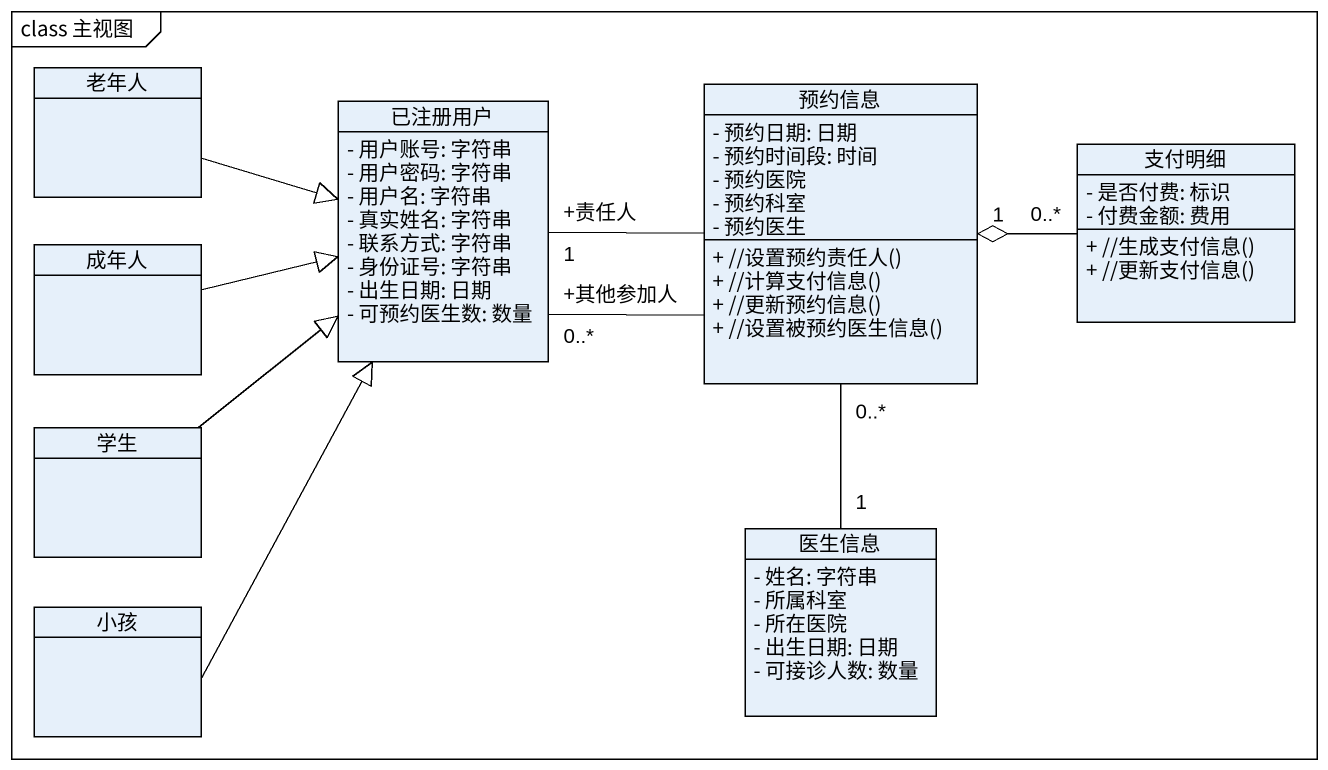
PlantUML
@startuml
mainframe class 主视图
hide circle
hide empty members
skinparam classAttributeIconSize 0
class 老年人
class 预约信息 {
  - 预约日期: 日期
  - 预约时间段: 时间
  - 预约医院
  - 预约科室
  - 预约医生
  + //设置预约责任人()
  + //计算支付信息()
  + //更新预约信息()
  + //设置被预约医生信息()
}
class 已注册用户 {
  - 用户账号: 字符串
  - 用户密码: 字符串
  - 用户名: 字符串
  - 真实姓名: 字符串
  - 联系方式: 字符串
  - 身份证号: 字符串
  - 出生日期: 日期
  - 可预约医生数: 数量
}
class 支付明细 {
  - 是否付费: 标识
  - 付费金额: 费用
  + //生成支付信息()
  + //更新支付信息()
}
class 成年人
class 学生
class 医生信息 {
  - 姓名: 字符串
  - 所属科室
  - 所在医院
  - 出生日期: 日期
  - 可接诊人数: 数量
}
class 小孩
老年人 -right-|> 已注册用户
预约信息 -left- "+责任人\n1" 已注册用户
预约信息 -left- "+其他参加人\n0..*" 已注册用户
预约信息 "0..*" -- "1" 医生信息
支付明细 "0..*" -left-o "1" 预约信息
成年人 -right-|> 已注册用户
学生 -up-|> 已注册用户
小孩 -up-|> 已注册用户
@enduml
